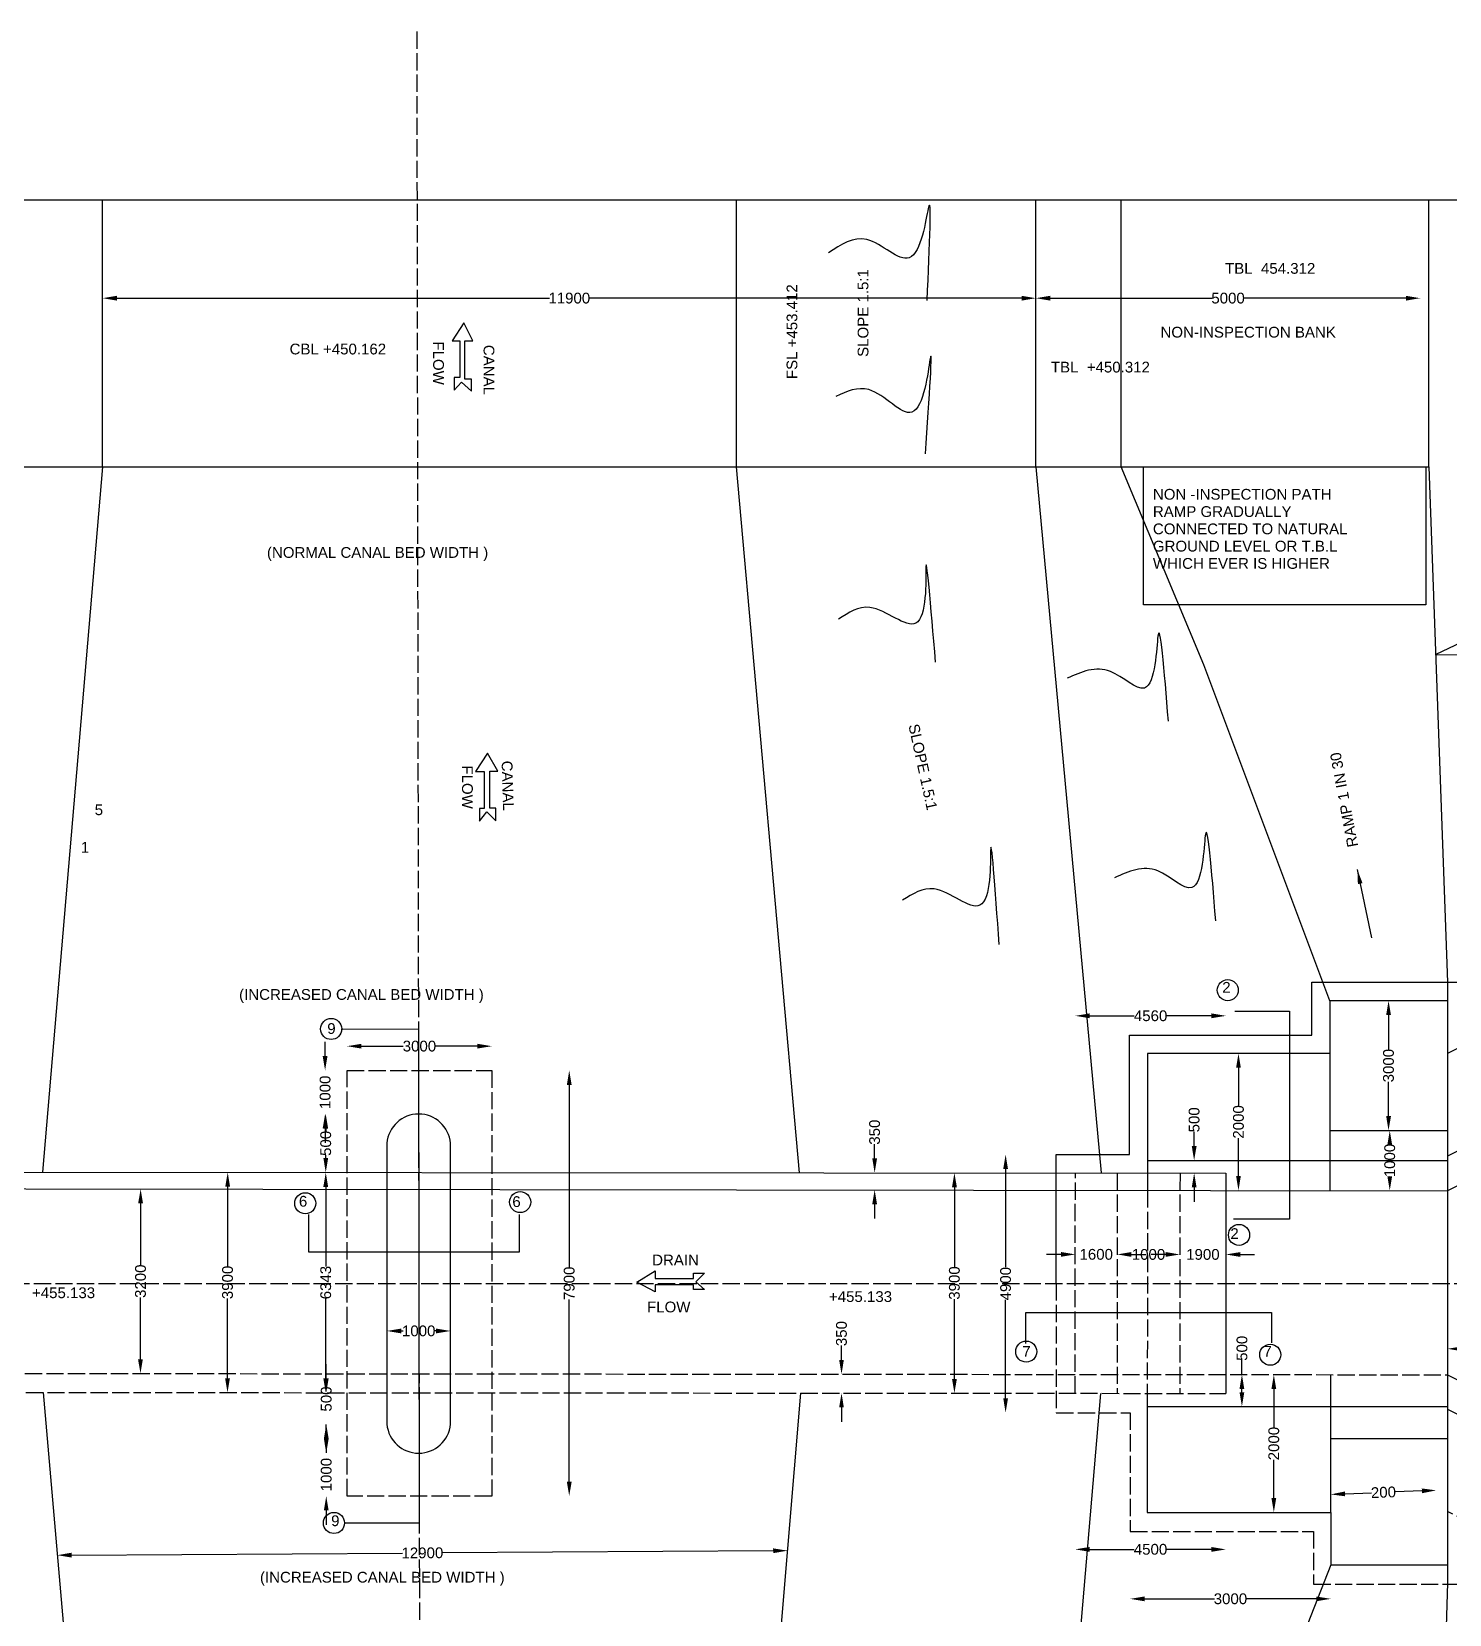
# Model space of a CAD drawing. Header units: millimetres. Extents: x -53212789 to -53204060, y 22133379 to 22139062.
# Drawn here: x -53209423 to -53207447, y 22134713 to 22136919 of the extents above; entities that cross this region are included whole.
import ezdxf

# ---------------------------------------------------------------- set-up
doc = ezdxf.new("R2010")
doc.units = ezdxf.units.MM
doc.header["$MEASUREMENT"] = 0
doc.header["$PDMODE"] = 32
doc.header["$PDSIZE"] = 28
doc.linetypes.add('ACAD_ISO02W100', pattern=[15, 12, -3])
doc.layers.add('DRAWING', color=2, linetype='Continuous')
doc.layers.add('TEXT', color=7, linetype='Continuous')
doc.styles.get("Standard").update_dxf_attribs({"font": 'arial.ttf', "height": 15})
doc.dimstyles.get("Standard").update_dxf_attribs({"dimtxt": 20, "dimasz": 20, "dimexe": 0.18, "dimexo": 0.0625, "dimgap": 0.09, "dimtad": 0, "dimdec": 0, "dimzin": 0, "dimdsep": 46, "dimtxsty": 'Standard', "dimcen": 0.09, "dimse1": 1, "dimse2": 1, "dimadec": 0, "dimazin": 0, "dimtfac": 1, "dimtdec": 0, "dimtofl": 0, "dimtmove": 0, "dimatfit": 3, "dimfxl": 1, "dimtolj": 1, "dimtzin": 0, "dimarcsym": 0})

# ---------------------------------------------------------------- blocks, each defined once
blk = doc.blocks.new('*D69')
at = {"layer": 'Defpoints', "color": 0, "transparency": 16777216}
for p in [(-53208023.2, 22136550.7), (-53207487.4, 22136550.7), (-53207487.4, 22136547.8)]:
    blk.add_point(p, dxfattribs=at)
at = {"layer": 'TEXT', "color": 0, "lineweight": -2, "transparency": 16777216}
for p, q in [((-53208003.2, 22136547.8), (-53207777.7, 22136547.8)), ((-53207507.4, 22136547.8), (-53207732.8, 22136547.8))]:
    blk.add_line(p, q, dxfattribs=at)
at = {"layer": 'TEXT', "color": 0, "transparency": 16777216}
for points in [[(-53208003.2, 22136551.1), (-53208003.2, 22136544.4), (-53208023.2, 22136547.8)], [(-53207507.4, 22136551.1), (-53207507.4, 22136544.4), (-53207487.4, 22136547.8)]]:
    blk.add_solid(points, dxfattribs=at)
at = {"layer": 'TEXT', "color": 0, "transparency": 16777216, "insert": (-53207755.3, 22136547.8), "char_height": 15, "attachment_point": 5}
blk.add_mtext('\\A1;5000', dxfattribs=at)
blk = doc.blocks.new('*D70')
at = {"layer": 'Defpoints', "color": 0, "transparency": 16777216}
for p in [(-53209324.3, 22136547.8), (-53209324.3, 22136547.8), (-53208023.2, 22136547.8)]:
    blk.add_point(p, dxfattribs=at)
at = {"layer": 'TEXT', "color": 0, "lineweight": -2, "transparency": 16777216}
for p, q in [((-53209304.3, 22136547.8), (-53208701.3, 22136547.8)), ((-53208043.2, 22136547.8), (-53208646.2, 22136547.8))]:
    blk.add_line(p, q, dxfattribs=at)
at = {"layer": 'TEXT', "color": 0, "transparency": 16777216}
for points in [[(-53209304.3, 22136551.1), (-53209304.3, 22136544.4), (-53209324.3, 22136547.8)], [(-53208043.2, 22136551.1), (-53208043.2, 22136544.4), (-53208023.2, 22136547.8)]]:
    blk.add_solid(points, dxfattribs=at)
at = {"layer": 'TEXT', "color": 0, "transparency": 16777216, "insert": (-53208673.7, 22136547.8), "char_height": 15, "attachment_point": 5}
blk.add_mtext('\\A1;11900', dxfattribs=at)
blk = doc.blocks.new('*D71')
at = {"layer": 'Defpoints', "color": 0, "transparency": 16777216}
for p in [(-53207531.6, 22135568.4), (-53207531.6, 22135387.5), (-53207531.6, 22135387.5)]:
    blk.add_point(p, dxfattribs=at)
at = {"layer": 'TEXT', "color": 0, "lineweight": -2, "transparency": 16777216}
for p, q in [((-53207531.6, 22135548.4), (-53207531.6, 22135500.4)), ((-53207531.6, 22135407.5), (-53207531.6, 22135455.5))]:
    blk.add_line(p, q, dxfattribs=at)
at = {"layer": 'TEXT', "color": 0, "transparency": 16777216}
for points in [[(-53207534.9, 22135548.4), (-53207528.2, 22135548.4), (-53207531.6, 22135568.4)], [(-53207534.9, 22135407.5), (-53207528.2, 22135407.5), (-53207531.6, 22135387.5)]]:
    blk.add_solid(points, dxfattribs=at)
at = {"layer": 'TEXT', "color": 0, "transparency": 16777216, "insert": (-53207531.6, 22135477.9), "char_height": 15, "attachment_point": 5, "rotation": 90}
blk.add_mtext('\\A1;3000', dxfattribs=at)
blk = doc.blocks.new('*D72')
at = {"layer": 'Defpoints', "color": 0, "transparency": 16777216}
for p in [(-53207531.6, 22135387.5), (-53207531.7, 22135303.6), (-53207529.9, 22135303.6)]:
    blk.add_point(p, dxfattribs=at)
at = {"layer": 'TEXT', "color": 0, "lineweight": -2, "transparency": 16777216}
for p, q in [((-53207529.9, 22135367.5), (-53207529.9, 22135367.3)), ((-53207529.9, 22135323.6), (-53207529.9, 22135323.8))]:
    blk.add_line(p, q, dxfattribs=at)
at = {"layer": 'TEXT', "color": 0, "transparency": 16777216}
for points in [[(-53207533.2, 22135367.5), (-53207526.6, 22135367.5), (-53207529.9, 22135387.5)], [(-53207533.2, 22135323.6), (-53207526.6, 22135323.6), (-53207529.9, 22135303.6)]]:
    blk.add_solid(points, dxfattribs=at)
at = {"layer": 'TEXT', "color": 0, "transparency": 16777216, "insert": (-53207529.9, 22135345.6), "char_height": 15, "attachment_point": 5, "rotation": 90}
blk.add_mtext('\\A1;1000', dxfattribs=at)
blk = doc.blocks.new('*D73')
at = {"layer": 'Defpoints', "color": 0, "transparency": 16777216}
for p in [(-53207740.5, 22135494.9), (-53207740.8, 22135303.9), (-53207740.8, 22135303.9)]:
    blk.add_point(p, dxfattribs=at)
at = {"layer": 'TEXT', "color": 0, "lineweight": -2, "transparency": 16777216}
for p, q in [((-53207740.8, 22135474.9), (-53207740.8, 22135422)), ((-53207740.8, 22135323.9), (-53207740.8, 22135376.8))]:
    blk.add_line(p, q, dxfattribs=at)
at = {"layer": 'TEXT', "color": 0, "transparency": 16777216}
for points in [[(-53207744.1, 22135474.9), (-53207737.5, 22135474.9), (-53207740.8, 22135494.9)], [(-53207744.1, 22135323.9), (-53207737.5, 22135323.9), (-53207740.8, 22135303.9)]]:
    blk.add_solid(points, dxfattribs=at)
at = {"layer": 'TEXT', "color": 0, "transparency": 16777216, "insert": (-53207740.8, 22135399.4), "char_height": 15, "attachment_point": 5, "rotation": 90}
blk.add_mtext('\\A1;2000', dxfattribs=at)
blk = doc.blocks.new('*D74')
at = {"layer": 'Defpoints', "color": 0, "transparency": 16777216}
for p in [(-53207802.6, 22135345.7), (-53207791.7, 22135345.7), (-53207791.7, 22135328.2)]:
    blk.add_point(p, dxfattribs=at)
at = {"layer": 'TEXT', "color": 0, "lineweight": -2, "transparency": 16777216}
for p, q in [((-53207802.6, 22135365.7), (-53207802.6, 22135385.7)), ((-53207802.6, 22135308.2), (-53207802.6, 22135288.2))]:
    blk.add_line(p, q, dxfattribs=at)
at = {"layer": 'TEXT', "color": 0, "transparency": 16777216}
for points in [[(-53207805.9, 22135365.7), (-53207799.2, 22135365.7), (-53207802.6, 22135345.7)], [(-53207805.9, 22135308.2), (-53207799.2, 22135308.2), (-53207802.6, 22135328.2)]]:
    blk.add_solid(points, dxfattribs=at)
at = {"layer": 'TEXT', "color": 0, "transparency": 16777216, "insert": (-53207802.6, 22135402.3), "char_height": 15, "attachment_point": 5, "rotation": 90}
blk.add_mtext('\\A1;500', dxfattribs=at)
blk = doc.blocks.new('*D75')
at = {"layer": 'Defpoints', "color": 0, "transparency": 16777216}
for p in [(-53207994.8, 22135353.9), (-53208065.4, 22134994), (-53207994.8, 22134994)]:
    blk.add_point(p, dxfattribs=at)
at = {"layer": 'TEXT', "color": 0, "lineweight": -2, "transparency": 16777216}
for p, q in [((-53208065.4, 22135333.9), (-53208065.4, 22135196.7)), ((-53208065.4, 22135014), (-53208065.4, 22135151.2))]:
    blk.add_line(p, q, dxfattribs=at)
at = {"layer": 'TEXT', "color": 0, "transparency": 16777216}
for points in [[(-53208068.7, 22135333.9), (-53208062.1, 22135333.9), (-53208065.4, 22135353.9)], [(-53208068.7, 22135014), (-53208062.1, 22135014), (-53208065.4, 22134994)]]:
    blk.add_solid(points, dxfattribs=at)
at = {"layer": 'TEXT', "color": 0, "transparency": 16777216, "insert": (-53208065.4, 22135173.9), "char_height": 15, "attachment_point": 5, "rotation": 90}
blk.add_mtext('\\A1;4900', dxfattribs=at)
blk = doc.blocks.new('*D76')
at = {"layer": 'Defpoints', "color": 0, "transparency": 16777216}
for p in [(-53208129.7, 22135328.4), (-53208136.8, 22135021.2), (-53208130, 22135021.2)]:
    blk.add_point(p, dxfattribs=at)
at = {"layer": 'TEXT', "color": 0, "lineweight": -2, "transparency": 16777216}
for p, q in [((-53208136.8, 22135308.4), (-53208136.8, 22135197.2)), ((-53208136.8, 22135041.2), (-53208136.8, 22135152.3))]:
    blk.add_line(p, q, dxfattribs=at)
at = {"layer": 'TEXT', "color": 0, "transparency": 16777216}
for points in [[(-53208140.1, 22135308.4), (-53208133.4, 22135308.4), (-53208136.8, 22135328.4)], [(-53208140.1, 22135041.2), (-53208133.4, 22135041.2), (-53208136.8, 22135021.2)]]:
    blk.add_solid(points, dxfattribs=at)
at = {"layer": 'TEXT', "color": 0, "transparency": 16777216, "insert": (-53208136.8, 22135174.8), "char_height": 15, "attachment_point": 5, "rotation": 90}
blk.add_mtext('\\A1;3900', dxfattribs=at)
blk = doc.blocks.new('*D77')
at = {"layer": 'Defpoints', "color": 0, "transparency": 16777216}
for p in [(-53208294.2, 22135047.7), (-53208262.8, 22135047.7), (-53208262.8, 22135021.3)]:
    blk.add_point(p, dxfattribs=at)
at = {"layer": 'TEXT', "color": 0, "lineweight": -2, "transparency": 16777216}
for p, q in [((-53208294.2, 22135067.7), (-53208294.2, 22135087.7)), ((-53208294.2, 22135001.3), (-53208294.2, 22134981.3))]:
    blk.add_line(p, q, dxfattribs=at)
at = {"layer": 'TEXT', "color": 0, "transparency": 16777216}
for points in [[(-53208297.5, 22135067.7), (-53208290.9, 22135067.7), (-53208294.2, 22135047.7)], [(-53208297.5, 22135001.3), (-53208290.9, 22135001.3), (-53208294.2, 22135021.3)]]:
    blk.add_solid(points, dxfattribs=at)
at = {"layer": 'TEXT', "color": 0, "transparency": 16777216, "insert": (-53208294.2, 22135104.3), "char_height": 15, "attachment_point": 5, "rotation": 90}
blk.add_mtext('\\A1;350', dxfattribs=at)
blk = doc.blocks.new('*D78')
at = {"layer": 'Defpoints', "color": 0, "transparency": 16777216}
for p in [(-53209012.5, 22134937.6), (-53208883.6, 22134937.6), (-53208882.6, 22134877.8)]:
    blk.add_point(p, dxfattribs=at)
at = {"layer": 'TEXT', "color": 0, "lineweight": -2, "transparency": 16777216}
for p, q in [((-53209012.5, 22134957.6), (-53209012.5, 22134977.6)), ((-53209012.5, 22134857.8), (-53209012.5, 22134837.8))]:
    blk.add_line(p, q, dxfattribs=at)
at = {"layer": 'TEXT', "color": 0, "transparency": 16777216}
for points in [[(-53209015.8, 22134957.6), (-53209009.2, 22134957.6), (-53209012.5, 22134937.6)], [(-53209015.8, 22134857.8), (-53209009.2, 22134857.8), (-53209012.5, 22134877.8)]]:
    blk.add_solid(points, dxfattribs=at)
at = {"layer": 'TEXT', "color": 0, "transparency": 16777216, "insert": (-53209012.5, 22134907.7), "char_height": 15, "attachment_point": 5, "rotation": 90}
blk.add_mtext('\\A1;1000', dxfattribs=at)
blk = doc.blocks.new('*D79')
at = {"layer": 'Defpoints', "color": 0, "transparency": 16777216}
for p in [(-53208928, 22135021.8), (-53209012.5, 22134977.9), (-53208928, 22134977.9)]:
    blk.add_point(p, dxfattribs=at)
at = {"layer": 'TEXT', "color": 0, "lineweight": -2, "transparency": 16777216}
for p, q in [((-53209012.5, 22135041.8), (-53209012.5, 22135061.8)), ((-53209012.5, 22134957.9), (-53209012.5, 22134937.9))]:
    blk.add_line(p, q, dxfattribs=at)
at = {"layer": 'TEXT', "color": 0, "transparency": 16777216}
for points in [[(-53209015.8, 22135041.8), (-53209009.2, 22135041.8), (-53209012.5, 22135021.8)], [(-53209015.8, 22134957.9), (-53209009.2, 22134957.9), (-53209012.5, 22134977.9)]]:
    blk.add_solid(points, dxfattribs=at)
at = {"layer": 'TEXT', "color": 0, "transparency": 16777216, "insert": (-53209012.5, 22135013.1), "char_height": 15, "attachment_point": 5, "rotation": 90}
blk.add_mtext('\\A1;500', dxfattribs=at)
blk = doc.blocks.new('*D80')
at = {"layer": 'Defpoints', "color": 0, "transparency": 16777216}
for p in [(-53209013.2, 22135328.9), (-53208883.7, 22135328.9), (-53208879.8, 22135021.8)]:
    blk.add_point(p, dxfattribs=at)
at = {"layer": 'TEXT', "color": 0, "lineweight": -2, "transparency": 16777216}
for p, q in [((-53209013.2, 22135308.9), (-53209013.2, 22135197.9)), ((-53209013.2, 22135041.8), (-53209013.2, 22135152.8))]:
    blk.add_line(p, q, dxfattribs=at)
at = {"layer": 'TEXT', "color": 0, "transparency": 16777216}
for points in [[(-53209016.6, 22135308.9), (-53209009.9, 22135308.9), (-53209013.2, 22135328.9)], [(-53209016.6, 22135041.8), (-53209009.9, 22135041.8), (-53209013.2, 22135021.8)]]:
    blk.add_solid(points, dxfattribs=at)
at = {"layer": 'TEXT', "color": 0, "transparency": 16777216, "insert": (-53209013.2, 22135175.4), "char_height": 15, "attachment_point": 5, "rotation": 90}
blk.add_mtext('\\A1;6343', dxfattribs=at)
blk = doc.blocks.new('*D81')
at = {"layer": 'Defpoints', "color": 0, "transparency": 16777216}
for p in [(-53209013.2, 22135410.2), (-53208888.2, 22135410.2), (-53208879.8, 22135328.9)]:
    blk.add_point(p, dxfattribs=at)
at = {"layer": 'TEXT', "color": 0, "lineweight": -2, "transparency": 16777216}
for p, q in [((-53209013.2, 22135390.2), (-53209013.2, 22135386.2)), ((-53209013.2, 22135348.9), (-53209013.2, 22135352.9))]:
    blk.add_line(p, q, dxfattribs=at)
at = {"layer": 'TEXT', "color": 0, "transparency": 16777216}
for points in [[(-53209016.5, 22135390.2), (-53209009.9, 22135390.2), (-53209013.2, 22135410.2)], [(-53209016.5, 22135348.9), (-53209009.9, 22135348.9), (-53209013.2, 22135328.9)]]:
    blk.add_solid(points, dxfattribs=at)
at = {"layer": 'TEXT', "color": 0, "transparency": 16777216, "insert": (-53209013.2, 22135369.5), "char_height": 15, "attachment_point": 5, "rotation": 90}
blk.add_mtext('\\A1;500', dxfattribs=at)
blk = doc.blocks.new('*D82')
at = {"layer": 'Defpoints', "color": 0, "transparency": 16777216}
for p in [(-53209014.1, 22135471.1), (-53208882.6, 22135471.1), (-53208883.6, 22135410.4)]:
    blk.add_point(p, dxfattribs=at)
at = {"layer": 'TEXT', "color": 0, "lineweight": -2, "transparency": 16777216}
for p, q in [((-53209014.1, 22135491.1), (-53209014.1, 22135511.1)), ((-53209014.1, 22135390.4), (-53209014.1, 22135370.4))]:
    blk.add_line(p, q, dxfattribs=at)
at = {"layer": 'TEXT', "color": 0, "transparency": 16777216}
for points in [[(-53209017.5, 22135491.1), (-53209010.8, 22135491.1), (-53209014.1, 22135471.1)], [(-53209017.5, 22135390.4), (-53209010.8, 22135390.4), (-53209014.1, 22135410.4)]]:
    blk.add_solid(points, dxfattribs=at)
at = {"layer": 'TEXT', "color": 0, "transparency": 16777216, "insert": (-53209014.1, 22135440.7), "char_height": 15, "attachment_point": 5, "rotation": 90}
blk.add_mtext('\\A1;1000', dxfattribs=at)
blk = doc.blocks.new('*D83')
at = {"layer": 'Defpoints', "color": 0, "transparency": 16777216}
for p in [(-53208781.7, 22135505), (-53208983.5, 22135471.1), (-53208781.7, 22135471.1)]:
    blk.add_point(p, dxfattribs=at)
at = {"layer": 'TEXT', "color": 0, "lineweight": -2, "transparency": 16777216}
for p, q in [((-53208963.5, 22135505), (-53208905.1, 22135505)), ((-53208801.7, 22135505), (-53208860.2, 22135505))]:
    blk.add_line(p, q, dxfattribs=at)
at = {"layer": 'TEXT', "color": 0, "transparency": 16777216}
for points in [[(-53208963.5, 22135508.3), (-53208963.5, 22135501.7), (-53208983.5, 22135505)], [(-53208801.7, 22135508.3), (-53208801.7, 22135501.7), (-53208781.7, 22135505)]]:
    blk.add_solid(points, dxfattribs=at)
at = {"layer": 'TEXT', "color": 0, "transparency": 16777216, "insert": (-53208882.6, 22135505), "char_height": 15, "attachment_point": 5}
blk.add_mtext('\\A1;3000', dxfattribs=at)
blk = doc.blocks.new('*D101')
at = {"layer": 'Defpoints', "color": 0, "transparency": 16777216}
for p in [(-53209271.3, 22135305.9), (-53209271.5, 22135048.6), (-53209271.5, 22135048.6)]:
    blk.add_point(p, dxfattribs=at)
at = {"layer": 'TEXT', "color": 0, "lineweight": -2, "transparency": 16777216}
for p, q in [((-53209271.3, 22135285.9), (-53209271.4, 22135199.7)), ((-53209271.5, 22135068.6), (-53209271.5, 22135154.8))]:
    blk.add_line(p, q, dxfattribs=at)
at = {"layer": 'TEXT', "color": 0, "transparency": 16777216}
for points in [[(-53209274.7, 22135286), (-53209268, 22135285.9), (-53209271.3, 22135305.9)], [(-53209274.9, 22135068.6), (-53209268.2, 22135068.6), (-53209271.5, 22135048.6)]]:
    blk.add_solid(points, dxfattribs=at)
at = {"layer": 'TEXT', "color": 0, "transparency": 16777216, "insert": (-53209271.4, 22135177.3), "char_height": 15, "attachment_point": 5, "rotation": 89.9473}
blk.add_mtext('\\A1;3200', dxfattribs=at)
blk = doc.blocks.new('*D102')
at = {"layer": 'Defpoints', "color": 0, "transparency": 16777216}
for p in [(-53209149.9, 22135329.1), (-53209150.2, 22135022), (-53209150.2, 22135022)]:
    blk.add_point(p, dxfattribs=at)
at = {"layer": 'TEXT', "color": 0, "lineweight": -2, "transparency": 16777216}
for p, q in [((-53209150, 22135309.1), (-53209150, 22135198)), ((-53209150.2, 22135042), (-53209150.1, 22135153.1))]:
    blk.add_line(p, q, dxfattribs=at)
at = {"layer": 'TEXT', "color": 0, "transparency": 16777216}
for points in [[(-53209153.3, 22135309.1), (-53209146.6, 22135309.1), (-53209149.9, 22135329.1)], [(-53209153.5, 22135042), (-53209146.8, 22135042), (-53209150.2, 22135022)]]:
    blk.add_solid(points, dxfattribs=at)
at = {"layer": 'TEXT', "color": 0, "transparency": 16777216, "insert": (-53209150.1, 22135175.6), "char_height": 15, "attachment_point": 5, "rotation": 89.9518}
blk.add_mtext('\\A1;3900', dxfattribs=at)
blk = doc.blocks.new('*D103')
at = {"layer": 'Defpoints', "color": 0, "transparency": 16777216}
for p in [(-53208928, 22135108), (-53208839.3, 22135108), (-53208839.3, 22135108)]:
    blk.add_point(p, dxfattribs=at)
at = {"layer": 'TEXT', "color": 0, "lineweight": -2, "transparency": 16777216}
for p, q in [((-53208908, 22135108), (-53208905.4, 22135108)), ((-53208859.3, 22135108), (-53208861.9, 22135108))]:
    blk.add_line(p, q, dxfattribs=at)
at = {"layer": 'TEXT', "color": 0, "transparency": 16777216}
for points in [[(-53208908, 22135111.3), (-53208908, 22135104.6), (-53208928, 22135108)], [(-53208859.3, 22135111.3), (-53208859.3, 22135104.6), (-53208839.3, 22135108)]]:
    blk.add_solid(points, dxfattribs=at)
at = {"layer": 'TEXT', "color": 0, "transparency": 16777216, "insert": (-53208883.6, 22135108), "char_height": 15, "attachment_point": 5}
blk.add_mtext('\\A1;1000', dxfattribs=at)
blk = doc.blocks.new('*D104')
at = {"layer": 'Defpoints', "color": 0, "transparency": 16777216}
for p in [(-53208781.7, 22135471.1), (-53208781.7, 22134877.8), (-53208673.8, 22134877.8)]:
    blk.add_point(p, dxfattribs=at)
at = {"layer": 'TEXT', "color": 0, "lineweight": -2, "transparency": 16777216}
for p, q in [((-53208673.8, 22135451.1), (-53208673.8, 22135196.8)), ((-53208673.8, 22134897.8), (-53208673.8, 22135152))]:
    blk.add_line(p, q, dxfattribs=at)
at = {"layer": 'TEXT', "color": 0, "transparency": 16777216}
for points in [[(-53208677.1, 22135451.1), (-53208670.4, 22135451.1), (-53208673.8, 22135471.1)], [(-53208677.1, 22134897.8), (-53208670.4, 22134897.8), (-53208673.8, 22134877.8)]]:
    blk.add_solid(points, dxfattribs=at)
at = {"layer": 'TEXT', "color": 0, "transparency": 16777216, "insert": (-53208673.8, 22135174.4), "char_height": 15, "attachment_point": 5, "rotation": 90}
blk.add_mtext('\\A1;7900', dxfattribs=at)
blk = doc.blocks.new('*D105')
at = {"layer": 'Defpoints', "color": 0, "transparency": 16777216}
for p in [(-53207968.2, 22135214.7), (-53207910, 22135214.7), (-53207910, 22135214.7)]:
    blk.add_point(p, dxfattribs=at)
at = {"layer": 'TEXT', "color": 0, "lineweight": -2, "transparency": 16777216}
for p, q in [((-53207988.2, 22135214.8), (-53208008.2, 22135214.8)), ((-53207890, 22135214.7), (-53207870, 22135214.7))]:
    blk.add_line(p, q, dxfattribs=at)
at = {"layer": 'TEXT', "color": 0, "transparency": 16777216}
for points in [[(-53207988.2, 22135218.1), (-53207988.3, 22135211.4), (-53207968.2, 22135214.7)], [(-53207890, 22135218), (-53207890, 22135211.3), (-53207910, 22135214.7)]]:
    blk.add_solid(points, dxfattribs=at)
at = {"layer": 'TEXT', "color": 0, "transparency": 16777216, "insert": (-53207939.1, 22135214.7), "char_height": 15, "attachment_point": 5, "rotation": 359.9518}
blk.add_mtext('\\A1;1600', dxfattribs=at)
blk = doc.blocks.new('*D106')
at = {"layer": 'Defpoints', "color": 0, "transparency": 16777216}
for p in [(-53207910, 22135214.7), (-53207822.4, 22135214.6), (-53207822.4, 22135214.6)]:
    blk.add_point(p, dxfattribs=at)
at = {"layer": 'TEXT', "color": 0, "lineweight": -2, "transparency": 16777216}
for p, q in [((-53207890, 22135214.7), (-53207887.9, 22135214.7)), ((-53207842.4, 22135214.6), (-53207844.4, 22135214.6))]:
    blk.add_line(p, q, dxfattribs=at)
at = {"layer": 'TEXT', "color": 0, "transparency": 16777216}
for points in [[(-53207890, 22135218), (-53207890, 22135211.3), (-53207910, 22135214.7)], [(-53207842.4, 22135218), (-53207842.4, 22135211.3), (-53207822.4, 22135214.6)]]:
    blk.add_solid(points, dxfattribs=at)
at = {"layer": 'TEXT', "color": 0, "transparency": 16777216, "insert": (-53207866.2, 22135214.6), "char_height": 15, "attachment_point": 5, "rotation": 359.9518}
blk.add_mtext('\\A1;1000', dxfattribs=at)
blk = doc.blocks.new('*D107')
at = {"layer": 'Defpoints', "color": 0, "transparency": 16777216}
for p in [(-53207822.4, 22135214.6), (-53207758.4, 22135214.6), (-53207758.4, 22135214.6)]:
    blk.add_point(p, dxfattribs=at)
at = {"layer": 'TEXT', "color": 0, "lineweight": -2, "transparency": 16777216}
for p, q in [((-53207842.4, 22135214.6), (-53207862.4, 22135214.6)), ((-53207738.4, 22135214.6), (-53207718.4, 22135214.6))]:
    blk.add_line(p, q, dxfattribs=at)
at = {"layer": 'TEXT', "color": 0, "transparency": 16777216}
for points in [[(-53207842.4, 22135217.9), (-53207842.4, 22135211.3), (-53207822.4, 22135214.6)], [(-53207738.4, 22135217.9), (-53207738.4, 22135211.3), (-53207758.4, 22135214.6)]]:
    blk.add_solid(points, dxfattribs=at)
at = {"layer": 'TEXT', "color": 0, "transparency": 16777216, "insert": (-53207790.4, 22135214.6), "char_height": 15, "attachment_point": 5}
blk.add_mtext('\\A1;1900', dxfattribs=at)
blk = doc.blocks.new('*D114')
at = {"layer": 'Defpoints', "color": 0, "transparency": 16777216}
for p in [(-53207449.5, 22135130.1), (-53206896.9, 22135131.9), (-53206896.9, 22135083.1)]:
    blk.add_point(p, dxfattribs=at)
at = {"layer": 'TEXT', "color": 0, "lineweight": -2, "transparency": 16777216}
for p, q in [((-53207429.5, 22135083.1), (-53207195.7, 22135083.1)), ((-53206916.9, 22135083.1), (-53207150.7, 22135083.1))]:
    blk.add_line(p, q, dxfattribs=at)
at = {"layer": 'TEXT', "color": 0, "transparency": 16777216}
for points in [[(-53207429.5, 22135086.4), (-53207429.5, 22135079.8), (-53207449.5, 22135083.1)], [(-53206916.9, 22135086.4), (-53206916.9, 22135079.8), (-53206896.9, 22135083.1)]]:
    blk.add_solid(points, dxfattribs=at)
at = {"layer": 'TEXT', "color": 0, "transparency": 16777216, "insert": (-53207173.2, 22135083.1), "char_height": 15, "attachment_point": 5}
blk.add_mtext('\\A1;8450', dxfattribs=at)
blk = doc.blocks.new('*D117')
at = {"layer": 'Defpoints', "color": 0, "transparency": 16777216}
for p in [(-53207612.2, 22134878.8), (-53207465.1, 22134885.8), (-53207465.1, 22134884.6)]:
    blk.add_point(p, dxfattribs=at)
at = {"layer": 'TEXT', "color": 0, "lineweight": -2, "transparency": 16777216}
for p, q in [((-53207592.2, 22134880.9), (-53207555.4, 22134882.3)), ((-53207485.1, 22134885.1), (-53207521.9, 22134883.6))]:
    blk.add_line(p, q, dxfattribs=at)
at = {"layer": 'TEXT', "color": 0, "transparency": 16777216}
for points in [[(-53207592.4, 22134884.2), (-53207592.1, 22134877.5), (-53207612.2, 22134880.1)], [(-53207485.2, 22134888.4), (-53207485, 22134881.7), (-53207465.1, 22134885.8)]]:
    blk.add_solid(points, dxfattribs=at)
at = {"layer": 'TEXT', "color": 0, "transparency": 16777216, "insert": (-53207538.7, 22134883), "char_height": 15, "attachment_point": 5, "rotation": 2.2449}
blk.add_mtext('\\A1;200', dxfattribs=at)
blk = doc.blocks.new('*D118')
at = {"layer": 'Defpoints', "color": 0, "transparency": 16777216}
for p in [(-53207691.5, 22135047.2), (-53207691.5, 22134854.9), (-53207691.5, 22134854.9)]:
    blk.add_point(p, dxfattribs=at)
at = {"layer": 'TEXT', "color": 0, "lineweight": -2, "transparency": 16777216}
for p, q in [((-53207691.5, 22135027.2), (-53207691.5, 22134973.6)), ((-53207691.5, 22134874.9), (-53207691.5, 22134928.5))]:
    blk.add_line(p, q, dxfattribs=at)
at = {"layer": 'TEXT', "color": 0, "transparency": 16777216}
for points in [[(-53207694.8, 22135027.2), (-53207688.2, 22135027.2), (-53207691.5, 22135047.2)], [(-53207694.8, 22134874.9), (-53207688.2, 22134874.9), (-53207691.5, 22134854.9)]]:
    blk.add_solid(points, dxfattribs=at)
at = {"layer": 'TEXT', "color": 0, "transparency": 16777216, "insert": (-53207691.5, 22134951), "char_height": 15, "attachment_point": 5, "rotation": 90}
blk.add_mtext('\\A1;2000', dxfattribs=at)
blk = doc.blocks.new('*D119')
at = {"layer": 'Defpoints', "color": 0, "transparency": 16777216}
for p in [(-53207891.8, 22134828.6), (-53207612.2, 22134828.6), (-53207612.2, 22134734.5)]:
    blk.add_point(p, dxfattribs=at)
at = {"layer": 'TEXT', "color": 0, "lineweight": -2, "transparency": 16777216}
for p, q in [((-53207871.8, 22134734.5), (-53207774.4, 22134734.5)), ((-53207632.2, 22134734.5), (-53207729.5, 22134734.5))]:
    blk.add_line(p, q, dxfattribs=at)
at = {"layer": 'TEXT', "color": 0, "transparency": 16777216}
for points in [[(-53207871.8, 22134737.8), (-53207871.8, 22134731.2), (-53207891.8, 22134734.5)], [(-53207632.2, 22134737.8), (-53207632.2, 22134731.2), (-53207612.2, 22134734.5)]]:
    blk.add_solid(points, dxfattribs=at)
at = {"layer": 'TEXT', "color": 0, "transparency": 16777216, "insert": (-53207752, 22134734.5), "char_height": 15, "attachment_point": 5}
blk.add_mtext('\\A1;3000', dxfattribs=at)
blk = doc.blocks.new('*D120')
at = {"layer": 'Defpoints', "color": 0, "transparency": 16777216}
for p in [(-53207968.4, 22135021), (-53207758.4, 22135021), (-53207758.5, 22134803.4)]:
    blk.add_point(p, dxfattribs=at)
at = {"layer": 'TEXT', "color": 0, "lineweight": -2, "transparency": 16777216}
for p, q in [((-53207948.4, 22134803.5), (-53207886.2, 22134803.5)), ((-53207778.5, 22134803.4), (-53207840.7, 22134803.5))]:
    blk.add_line(p, q, dxfattribs=at)
at = {"layer": 'TEXT', "color": 0, "transparency": 16777216}
for points in [[(-53207948.4, 22134806.8), (-53207948.4, 22134800.1), (-53207968.4, 22134803.5)], [(-53207778.5, 22134806.8), (-53207778.5, 22134800.1), (-53207758.5, 22134803.4)]]:
    blk.add_solid(points, dxfattribs=at)
at = {"layer": 'TEXT', "color": 0, "transparency": 16777216, "insert": (-53207863.4, 22134803.5), "char_height": 15, "attachment_point": 5, "rotation": 359.9918}
blk.add_mtext('\\A1;4500', dxfattribs=at)
blk = doc.blocks.new('*D121')
at = {"layer": 'Defpoints', "color": 0, "transparency": 16777216}
for p in [(-53207736, 22135047.2), (-53207736, 22135047.2), (-53207736, 22135002.5)]:
    blk.add_point(p, dxfattribs=at)
at = {"layer": 'TEXT', "color": 0, "lineweight": -2, "transparency": 16777216}
for p, q in [((-53207736, 22135047.2), (-53207736, 22135067.2)), ((-53207736, 22135022.5), (-53207736, 22135027.2))]:
    blk.add_line(p, q, dxfattribs=at)
at = {"layer": 'TEXT', "color": 0, "transparency": 16777216}
for points in [[(-53207739.3, 22135027.2), (-53207732.7, 22135027.2), (-53207736, 22135047.2)], [(-53207739.3, 22135022.5), (-53207732.7, 22135022.5), (-53207736, 22135002.5)]]:
    blk.add_solid(points, dxfattribs=at)
at = {"layer": 'TEXT', "color": 0, "transparency": 16777216, "insert": (-53207735.9, 22135083.8), "char_height": 15, "attachment_point": 5, "rotation": 89.9473}
blk.add_mtext('\\A1;500', dxfattribs=at)
blk = doc.blocks.new('*D122')
at = {"layer": 'Defpoints', "color": 0, "transparency": 16777216}
for p in [(-53208248, 22135328.5), (-53208248, 22135328.5), (-53208248, 22135304.6)]:
    blk.add_point(p, dxfattribs=at)
at = {"layer": 'TEXT', "color": 0, "lineweight": -2, "transparency": 16777216}
for p, q in [((-53208248, 22135348.5), (-53208248, 22135368.5)), ((-53208248, 22135284.6), (-53208248.1, 22135264.6))]:
    blk.add_line(p, q, dxfattribs=at)
at = {"layer": 'TEXT', "color": 0, "transparency": 16777216}
for points in [[(-53208251.3, 22135348.5), (-53208244.7, 22135348.5), (-53208248, 22135328.5)], [(-53208251.4, 22135284.6), (-53208244.7, 22135284.6), (-53208248, 22135304.6)]]:
    blk.add_solid(points, dxfattribs=at)
at = {"layer": 'TEXT', "color": 0, "transparency": 16777216, "insert": (-53208248, 22135385.1), "char_height": 15, "attachment_point": 5, "rotation": 89.9591}
blk.add_mtext('\\A1;350', dxfattribs=at)
blk = doc.blocks.new('*D123')
at = {"layer": 'Defpoints', "color": 0, "transparency": 16777216}
for p in [(-53209387.5, 22134795.4), (-53208369.4, 22134801.7), (-53208369.4, 22134801.7)]:
    blk.add_point(p, dxfattribs=at)
at = {"layer": 'TEXT', "color": 0, "lineweight": -2, "transparency": 16777216}
for p, q in [((-53209367.5, 22134795.5), (-53208906.1, 22134798.3)), ((-53208389.4, 22134801.6), (-53208850.9, 22134798.7))]:
    blk.add_line(p, q, dxfattribs=at)
at = {"layer": 'TEXT', "color": 0, "transparency": 16777216}
for points in [[(-53209367.5, 22134798.8), (-53209367.5, 22134792.1), (-53209387.5, 22134795.4)], [(-53208389.5, 22134804.9), (-53208389.4, 22134798.2), (-53208369.4, 22134801.7)]]:
    blk.add_solid(points, dxfattribs=at)
at = {"layer": 'TEXT', "color": 0, "transparency": 16777216, "insert": (-53208878.5, 22134798.5), "char_height": 15, "attachment_point": 5, "rotation": 0.3561}
blk.add_mtext('\\A1;12900', dxfattribs=at)
blk = doc.blocks.new('*D130')
at = {"layer": 'Defpoints', "color": 0, "transparency": 16777216}
for p in [(-53207758.4, 22135547.3), (-53207968.2, 22135328.3), (-53207758.4, 22135328.3)]:
    blk.add_point(p, dxfattribs=at)
at = {"layer": 'TEXT', "color": 0, "lineweight": -2, "transparency": 16777216}
for p, q in [((-53207948.2, 22135547.3), (-53207886.1, 22135547.3)), ((-53207778.4, 22135547.3), (-53207840.5, 22135547.3))]:
    blk.add_line(p, q, dxfattribs=at)
at = {"layer": 'TEXT', "color": 0, "transparency": 16777216}
for points in [[(-53207948.2, 22135550.7), (-53207948.2, 22135544), (-53207968.2, 22135547.3)], [(-53207778.4, 22135550.7), (-53207778.4, 22135544), (-53207758.4, 22135547.3)]]:
    blk.add_solid(points, dxfattribs=at)
at = {"layer": 'TEXT', "color": 0, "transparency": 16777216, "insert": (-53207863.3, 22135547.3), "char_height": 15, "attachment_point": 5}
blk.add_mtext('\\A1;4560', dxfattribs=at)

msp = doc.modelspace()

# ---------------------------------------------------------------- linework, layer by layer
at = {"layer": 'DRAWING', "color": 0, "linetype": 'ACAD_ISO02W100', "ltscale": 2}
for points in [[(-53208886.4, 22136919.4), (-53208880.9, 22133673.5)], [(-53207994.8, 22135174.3), (-53207994.8, 22134994), (-53207891.8, 22134994), (-53207891.8, 22134828.6), (-53207636.2, 22134828.6), (-53207636.2, 22134755), (-53207423, 22134755), (-53207423, 22134815.9), (-53207093.1, 22134651.5), (-53207093.1, 22134403.1), (-53206865.2, 22134403.1), (-53206865.2, 22134784.9), (-53207423.9, 22135061), (-53207423.9, 22135285.7), (-53206898.3, 22135546.9), (-53206894.5, 22134428.7), (-53207065.2, 22134428.7), (-53207065.2, 22134666.9), (-53207449.5, 22134856.3)], [(-53207968.4, 22135021), (-53207968.2, 22135328.3)], [(-53207909.9, 22135328.2), (-53207910.1, 22135021)], [(-53207822.3, 22135328.2), (-53207822.6, 22135021)], [(-53207867.7, 22135304.1), (-53207867.9, 22135020.9)], [(-53212360.1, 22135174.3), (-53205912.2, 22135174.3)], [(-53210001.2, 22135177.5), (-53210001.2, 22135022.7), (-53207758.4, 22135020.9)], [(-53210152.6, 22135049.4), (-53207449.5, 22135046.9)], [(-53207449.5, 22134999.1), (-53206937.9, 22134744.1), (-53206937.9, 22134428.7)]]:
    msp.add_lwpolyline(points, dxfattribs=at)
at = {"layer": 'DRAWING', "color": 0}
msp.add_lwpolyline([(-53205737.5, 22136684.5), (-53212658.5, 22136684.5), (-53212658.5, 22133673.5), (-53205737.5, 22133673.5)], close=True, dxfattribs=at)
for points in [[(-53210631, 22136312.5), (-53207475.2, 22136312.5), (-53207475.2, 22136684.5)], [(-53209324.3, 22136312.5), (-53209324.3, 22136684.5)], [(-53208440.4, 22136312.5), (-53208440.4, 22136684.5)], [(-53208023.2, 22136312.5), (-53208023.2, 22136684.5)], [(-53207904.5, 22136312.5), (-53207904.5, 22136684.5)], [(-53209324.3, 22136312.5), (-53209408.1, 22135329.3)], [(-53208352.8, 22135328.6), (-53208440.4, 22136312.5)], [(-53208023.2, 22136312.5), (-53207932.2, 22135328.3)], [(-53207613.6, 22135568.4), (-53207789.2, 22136036.7), (-53207904.5, 22136312.5)], [(-53207475.2, 22136312.5), (-53207449.5, 22135594.1), (-53207449.5, 22134756.9), (-53207470.6, 22134049.4)], [(-53206941.5, 22135933.3), (-53206941.5, 22135602.7), (-53207449.5, 22135351.5)], [(-53207449.5, 22135568.4), (-53207613.6, 22135568.4), (-53207613.6, 22135302.7)], [(-53206871.9, 22135574.7), (-53206898.3, 22135574.6), (-53207449.5, 22135303.5)], [(-53207746, 22135553.6), (-53207669.6, 22135553.6), (-53207669.6, 22135263.8), (-53207747.7, 22135263.8)], [(-53208991.9, 22135528.9), (-53208884, 22135529.1), (-53208882.9, 22134839.8), (-53208987.1, 22134839.8)], [(-53207613.6, 22135494.9), (-53207867.4, 22135494.9), (-53207867.7, 22135304.1)], [(-53207613.6, 22135387.5), (-53207449.5, 22135387.5)], [(-53207867.6, 22135345.7), (-53207449.5, 22135345.7)], [(-53210001.2, 22135177.5), (-53210001.2, 22135329.7), (-53207758.4, 22135328.1)], [(-53207758.4, 22135328.1), (-53207758.4, 22135174.3)], [(-53209762, 22135306.6), (-53207449.5, 22135303.5)], [(-53209037.4, 22135270.5), (-53209037.4, 22135218.2), (-53208743.2, 22135218.2), (-53208743.2, 22135270.5)], [(-53207758.4, 22135174.3), (-53207758.4, 22135020.9)], [(-53208037.2, 22135090.3), (-53208037.2, 22135133.9), (-53207694.9, 22135133.9), (-53207694.9, 22135091.3)], [(-53207612.2, 22134854.9), (-53207612, 22135047.1)], [(-53209407.2, 22135022.2), (-53209322.7, 22134049.4)], [(-53208432.2, 22134049.4), (-53208351.1, 22135021.4)], [(-53208015.3, 22134049.4), (-53207932.5, 22135021)], [(-53207867.9, 22135020.9), (-53207867.9, 22134854.9), (-53207612.2, 22134854.9)], [(-53207867.9, 22135002.5), (-53207449.5, 22135002.5)], [(-53207612.1, 22134958.2), (-53207449.5, 22134958.2)], [(-53207612.2, 22134854.9), (-53207612.2, 22134781.9), (-53207449.5, 22134781.9)], [(-53207612.2, 22134781.9), (-53207899.3, 22134049.4)]]:
    msp.add_lwpolyline(points, dxfattribs=at)
for points in [[(-53207994.8, 22135174.3), (-53207994.8, 22135353.9), (-53207892.8, 22135353.9), (-53207892.8, 22135520.4), (-53207638.4, 22135520.4), (-53207638.4, 22135594.1), (-53207427.4, 22135594.1), (-53207427.4, 22135534.8), (-53207095.7, 22135701.9), (-53207095.7, 22135959.6), (-53206871.9, 22135959.6), (-53206871.9, 22135574.7), (-53206463.4, 22135574.7, 0.755406), (-53206486.5, 22136238.7), (-53207069.9, 22136238.7), (-53207069.9, 22136684.5)], [(-53207069.9, 22136238.7), (-53207465.8, 22136051.2), (-53206465.2, 22136044.9, -0.968203), (-53206460.9, 22135879.6), (-53206898.7, 22135879.6), (-53206898.7, 22135933.3), (-53207071.9, 22135933.3), (-53207071.9, 22135684.5), (-53207449.5, 22135494.6)], [(-53208928, 22135369.5), (-53208928, 22134977.9, 0.909363), (-53208839.3, 22134977.9), (-53208839.3, 22135369.7, 0.91726), (-53208928, 22135369.7, 1)]]:
    msp.add_lwpolyline(points, format="xyb", dxfattribs=at)
at = {"layer": 'DRAWING', "color": 0, "linetype": 'ACAD_ISO02W100', "ltscale": 2}
msp.add_lwpolyline([(-53208983.5, 22135471.1), (-53208781.7, 22135471.1), (-53208781.7, 22134877.8), (-53208983.5, 22134877.8)], close=True, dxfattribs=at)
msp.add_lwpolyline([(-53207449.3, 22135046.9), (-53206895.7, 22134770.7), (-53206462, 22134770.7, -0.749764), (-53206474.8, 22134112.3), (-53207062.1, 22134109.6), (-53207463, 22134304.3), (-53206457.8, 22134311.6, 1.033343), (-53206464.7, 22134482.9), (-53206894.7, 22134481.5)], format="xyb", dxfattribs=at)
at = {"layer": 'DRAWING', "color": 0}
for points in [[(-53208174.9, 22136544.6), (-53208173.3, 22136672.8), (-53208199.8, 22136604.1), (-53208258.8, 22136629.5), (-53208312.4, 22136611.1)], [(-53208177, 22136331), (-53208170.9, 22136461.9), (-53208196.1, 22136388.9), (-53208256.2, 22136420.3), (-53208301.9, 22136410.8)], [(-53208163, 22136040.3), (-53208176.6, 22136170.6), (-53208190.6, 22136094.7), (-53208254.6, 22136116.6), (-53208298.4, 22136100.3)], [(-53207838.5, 22135957.9), (-53207853.1, 22136076.4), (-53207872, 22136004.3), (-53207919.3, 22136027.4), (-53207979.5, 22136018)], [(-53208074.3, 22135646.7), (-53208086.3, 22135777.1), (-53208101.2, 22135701.4), (-53208165, 22135724.2), (-53208209, 22135708.4)], [(-53207772.5, 22135679.7), (-53207787.1, 22135798.3), (-53207806, 22135726.1), (-53207853.3, 22135749.3), (-53207913.5, 22135739.9)]]:
    msp.add_spline(points, degree=3, dxfattribs=at)
at = {"layer": 'TEXT', "color": 0}
for points in [[(-53208826.3, 22136488.5), (-53208826.3, 22136437), (-53208834.1, 22136437), (-53208834.1, 22136419.5), (-53208823.8, 22136430.5), (-53208809.8, 22136418), (-53208809.8, 22136434.8), (-53208819.3, 22136434.8), (-53208819.3, 22136488.2), (-53208808.3, 22136488.2), (-53208820.6, 22136513.6), (-53208837.2, 22136488.5), (-53208826.3, 22136488.5)], [(-53208792.4, 22135887.9), (-53208792.4, 22135836.4), (-53208798.8, 22135836.4), (-53208798.8, 22135818.5), (-53208788.6, 22135831.6), (-53208776.3, 22135819.3), (-53208776.3, 22135836.8), (-53208784.5, 22135836.8), (-53208784.5, 22135888.2), (-53208773.4, 22135888.2), (-53208787.8, 22135913.7), (-53208804.5, 22135887.9), (-53208792.4, 22135887.9)], [(-53208554, 22135181.1), (-53208500.7, 22135181.1), (-53208500.7, 22135188.4), (-53208485, 22135188.4), (-53208497.1, 22135176.6), (-53208485, 22135165.6), (-53208500.7, 22135165.6), (-53208500.7, 22135172.1), (-53208554, 22135172.1), (-53208554, 22135162.3), (-53208579.6, 22135176.2), (-53208554, 22135191.7), (-53208554, 22135181.1)]]:
    msp.add_lwpolyline(points, dxfattribs=at)
msp.add_lwpolyline([(-53207873.3, 22136312.5), (-53207479.8, 22136312.5), (-53207479.8, 22136120.5), (-53207873.3, 22136120.5)], close=True, dxfattribs=at)
for centre in [(-53207755.7, 22135583.1), (-53209005.7, 22135529), (-53209041.8, 22135286), (-53208742.2, 22135287.6), (-53207740, 22135241.9), (-53208036.7, 22135079.2), (-53207696.5, 22135074.8), (-53209001.8, 22134840.3)]:
    msp.add_circle(centre, 14.7, dxfattribs=at)

# ---------------------------------------------------------------- texts
for s, p in [('TBL  454.312', (-53207759.5, 22136581.8)), ('NON-INSPECTION BANK ', (-53207849.5, 22136492.9)), ('CBL +450.162', (-53209063.6, 22136469.4)), ('TBL  +450.312', (-53208002.3, 22136444.2)), ('NON -INSPECTION PATH ', (-53207860.1, 22136266.9)), ('RAMP GRADUALLY ', (-53207860.1, 22136242.8)), ('CONNECTED TO NATURAL ', (-53207860.1, 22136218.7)), ('(NORMAL CANAL BED WIDTH )', (-53209095.2, 22136185.8)), ('GROUND LEVEL OR T.B.L ', (-53207860.1, 22136194.6)), ('WHICH EVER IS HIGHER ', (-53207860.1, 22136170.5)), ('5', (-53209335.3, 22135827.1)), ('1', (-53209354.7, 22135774.7)), ('(INCREASED CANAL BED WIDTH )', (-53209134, 22135569.6)), ('2', (-53207763.4, 22135579.5)), ('9', (-53209011.1, 22135522.1)), ('6', (-53209050.6, 22135281.3)), ('6', (-53208753.1, 22135280.8)), ('2', (-53207752.1, 22135236.2)), ('DRAIN ', (-53208558.2, 22135199.4)), ('+455.133', (-53209422.7, 22135153.7)), ('+455.133', (-53208311.7, 22135148.4)), ('FLOW', (-53208565.3, 22135133.9)), ('7', (-53208042.1, 22135072)), ('7', (-53207706, 22135072.1)), ('9', (-53209005.7, 22134835.9)), ('(INCREASED CANAL BED WIDTH )', (-53209104.9, 22134757.2))]:
    msp.add_text(s, height=15, dxfattribs=at).set_placement(p)
for s, rotation, p in [('SLOPE 1.5:1', 90, (-53208256.7, 22136466)), ('FSL +453.412', 90, (-53208355.8, 22136435)), ('FLOW', 270, (-53208863.5, 22136487.5)), ('CANAL', 270, (-53208793.2, 22136482.7)), ('SLOPE 1.5:1', 282.2952, (-53208201, 22135952.4)), ('RAMP 1 IN 30 ', 100.6313, (-53207573.9, 22135784)), ('FLOW', 270, (-53208823.2, 22135896.4)), ('CANAL', 271.7662, (-53208768.1, 22135902.8))]:
    msp.add_text(s, height=15, rotation=rotation, dxfattribs=at).set_placement(p)

# ---------------------------------------------------------------- dimensions: what is measured, and where the dimension line sits
for base, p1, p2, text, picture, middle in [((-53209324.3, 22136547.8), (-53208023.2, 22136547.8), (-53209324.3, 22136547.8), '11900', '*D70', (-53208673.7, 22136547.8)), ((-53207487.4, 22136547.8), (-53208023.2, 22136550.7), (-53207487.4, 22136550.7), '5000', '*D69', (-53207755.3, 22136547.8)), ((-53208781.7, 22135505), (-53208983.5, 22135471.1), (-53208781.7, 22135471.1), '3000', '*D83', (-53208882.6, 22135505)), ((-53206896.9, 22135083.1), (-53207449.5, 22135130.1), (-53206896.9, 22135131.9), '8450', '*D114', (-53207173.2, 22135083.1))]:
    dim = msp.add_linear_dim(base=base, p1=p1, p2=p2, text=text, dimstyle='Standard', dxfattribs=at)
    dim.commit()
    dim.dimension.update_dxf_attribs({"geometry": picture, "text_midpoint": middle})
for base, p1, p2, text, picture, middle in [((-53207531.6, 22135387.5), (-53207531.6, 22135568.4), (-53207531.6, 22135387.5), '3000', '*D71', (-53207531.6, 22135477.9)), ((-53209014.1, 22135471.1), (-53208883.6, 22135410.4), (-53208882.6, 22135471.1), '1000', '*D82', (-53209014.1, 22135440.7)), ((-53207740.8, 22135303.9), (-53207740.5, 22135494.9), (-53207740.8, 22135303.9), '2000', '*D73', (-53207740.8, 22135399.4)), ((-53209013.2, 22135410.2), (-53208879.8, 22135328.9), (-53208888.2, 22135410.2), '500', '*D81', (-53209013.2, 22135369.5)), ((-53207802.6, 22135345.7), (-53207791.7, 22135328.2), (-53207791.7, 22135345.7), '500', '*D74', (-53207802.6, 22135402.3)), ((-53207529.9, 22135303.6), (-53207531.6, 22135387.5), (-53207531.7, 22135303.6), '1000', '*D72', (-53207529.9, 22135345.6)), ((-53208065.4, 22134994), (-53207994.8, 22135353.9), (-53207994.8, 22134994), '4900', '*D75', (-53208065.4, 22135173.9)), ((-53209013.2, 22135328.9), (-53208879.8, 22135021.8), (-53208883.7, 22135328.9), '6343', '*D80', (-53209013.2, 22135175.4)), ((-53208136.8, 22135021.2), (-53208129.7, 22135328.4), (-53208130, 22135021.2), '3900', '*D76', (-53208136.8, 22135174.8)), ((-53208294.2, 22135047.7), (-53208262.8, 22135021.3), (-53208262.8, 22135047.7), '350', '*D77', (-53208294.2, 22135104.3)), ((-53209012.5, 22134937.6), (-53208882.6, 22134877.8), (-53208883.6, 22134937.6), '1000', '*D78', (-53209012.5, 22134907.7))]:
    dim = msp.add_linear_dim(base=base, p1=p1, p2=p2, angle=90, text=text, dimstyle='Standard', dxfattribs=at)
    dim.commit()
    dim.dimension.update_dxf_attribs({"geometry": picture, "text_midpoint": middle})
at = {"layer": 'TEXT'}
dim = msp.add_linear_dim(base=(-53207758.4, 22135547.3), p1=(-53207968.2, 22135328.3), p2=(-53207758.4, 22135328.3), text='4560', dimstyle='Standard', dxfattribs=at)
dim.commit()
dim.dimension.update_dxf_attribs({"geometry": '*D130', "text_midpoint": (-53207863.3, 22135547.3)})
at = {"layer": 'TEXT', "color": 0}
for p1, p2, distance, text, picture, middle in [((-53208781.7, 22135471.1), (-53208781.7, 22134877.8), 107.9, '7900', '*D104', (-53208673.8, 22135174.4)), ((-53208248, 22135304.6), (-53208248, 22135328.5), 0, '350', '*D122', (-53208248, 22135385.1)), ((-53209149.9, 22135329.1), (-53209150.2, 22135022), 0, '3900', '*D102', (-53209150.1, 22135175.6)), ((-53209271.3, 22135305.9), (-53209271.5, 22135048.6), 0, '3200', '*D101', (-53209271.4, 22135177.3)), ((-53207968.2, 22135214.7), (-53207910, 22135214.7), 0, '1600', '*D105', (-53207939.1, 22135214.7)), ((-53207910, 22135214.7), (-53207822.4, 22135214.6), 0, '1000', '*D106', (-53207866.2, 22135214.6)), ((-53207822.4, 22135214.6), (-53207758.4, 22135214.6), 0, '1900', '*D107', (-53207790.4, 22135214.6)), ((-53208928, 22135108), (-53208839.3, 22135108), 0, '1000', '*D103', (-53208883.6, 22135108)), ((-53207736, 22135002.5), (-53207736, 22135047.2), 0, '500', '*D121', (-53207735.9, 22135083.8)), ((-53207691.5, 22135047.2), (-53207691.5, 22134854.9), 0, '2000', '*D118', (-53207691.5, 22134951)), ((-53207968.4, 22135021), (-53207758.4, 22135021), -217.6, '4500', '*D120', (-53207863.4, 22134803.5)), ((-53207612.2, 22134878.8), (-53207465.1, 22134884.6), 1.3, '200', '*D117', (-53207538.7, 22134883)), ((-53209387.5, 22134795.4), (-53208369.4, 22134801.7), 0, '12900', '*D123', (-53208878.5, 22134798.5)), ((-53207891.8, 22134828.6), (-53207612.2, 22134828.6), -94.1, '3000', '*D119', (-53207752, 22134734.5))]:
    dim = msp.add_aligned_dim(p1=p1, p2=p2, distance=distance, text=text, dimstyle='Standard', dxfattribs=at)
    dim.commit()
    dim.dimension.update_dxf_attribs({"geometry": picture, "text_midpoint": middle})
dim = msp.add_linear_dim(base=(-53209012.5, 22134977.9), p1=(-53208928, 22135021.8), p2=(-53208928, 22134977.9), angle=90, text='500', dimstyle='Standard', dxfattribs=at)
dim.commit()
dim.dimension.update_dxf_attribs({"geometry": '*D79', "text_midpoint": (-53209012.5, 22135013.1), "dimtype": 160})

# ---------------------------------------------------------------- leaders
msp.add_leader([(-53207575.1, 22135751.2), (-53207555.5, 22135655.9)], dimstyle='Standard', override={"dimgap": 0.09, "dimtad": 0}, dxfattribs=at)

doc.saveas('drawing.dxf')
